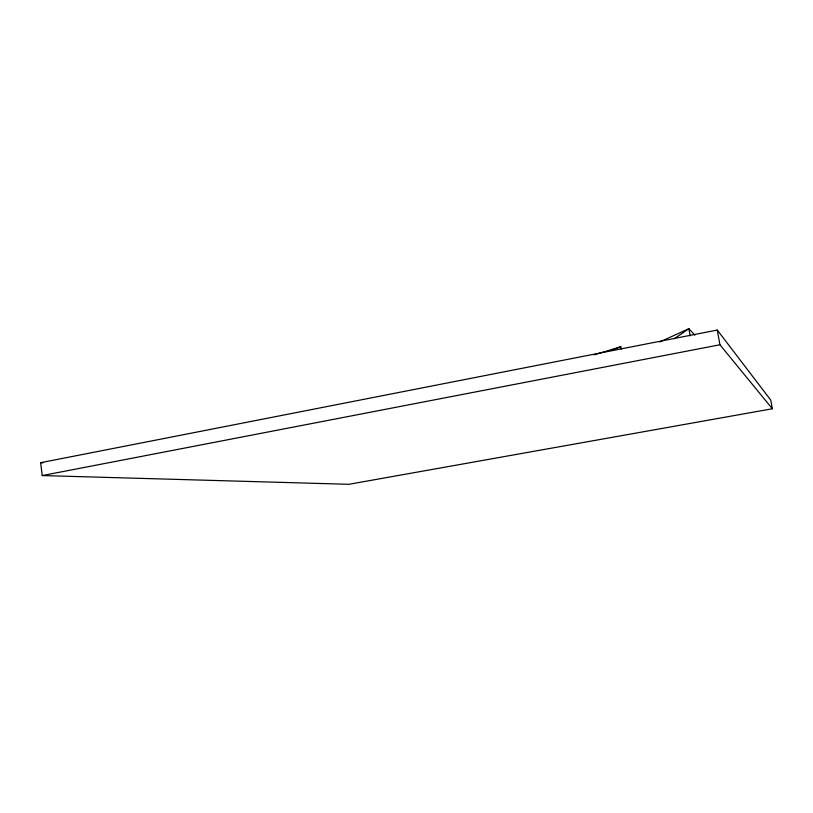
<?xml version="1.0" encoding="UTF-8"?>
<svg xmlns="http://www.w3.org/2000/svg" width="813" height="813" viewBox="0 0 813 813"><rect width="100%" height="100%" fill="white"/><g stroke="black" fill="none" stroke-linecap="round" stroke-linejoin="round"><path stroke-width="1.22" d="M674.292 338.706L688.896 328.696L694.881 335.169M659.577 342.019L661.233 341.267M662.056 340.891L688.896 328.696L690.166 335.85M612.616 349.885L620.837 346.745L621.234 349.041M594.161 354.854L620.837 346.745M40.65 462.688L717.279 330.048L770.765 400.128L772.35 408.766L348.879 484.304L42.215 475.564L40.65 462.688L43.191 462.8M42.215 475.564L719.932 344.763L772.35 408.766M717.279 330.048L719.932 344.763"/></g></svg>
